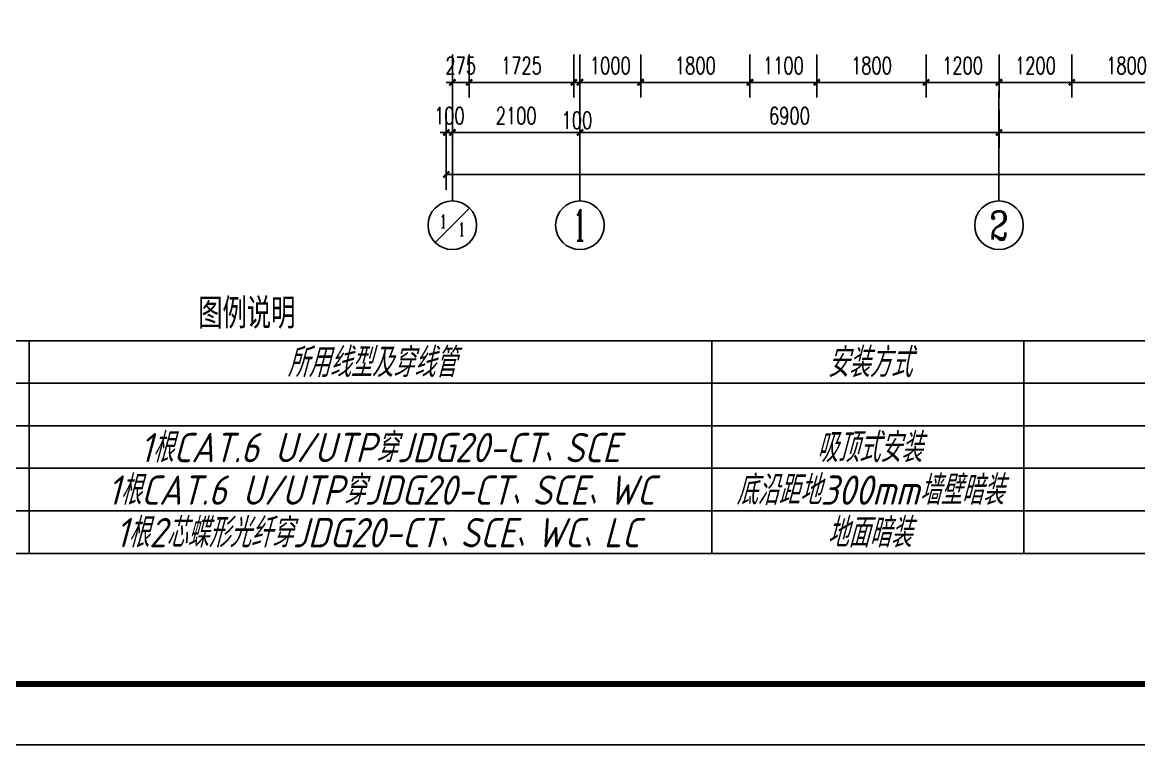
# Model space of a CAD drawing. Extents: x 1252172 to 1336272, y -987752 to -826269.
# Drawn here: x 1270147 to 1288528, y -987752 to -975865 of the extents above; entities that cross this region are included whole.
import ezdxf
from ezdxf.enums import TextEntityAlignment as Align

# ---------------------------------------------------------------- set-up
doc = ezdxf.new("R2010")
doc.units = 0
doc.header["$LTSCALE"] = 1000
doc.header["$PDSIZE"] = 50
for name, color, linetype in [('1-建筑底图', 8, 'Continuous'), ('AXIS_TEXT', 7, 'Continuous'), ('BTTK', 7, 'Continuous'), ('PUB_TITLE', 7, 'Continuous'), ('TEL_TAB', 7, 'Continuous'), ('电-标注', 1, 'Continuous')]:
    doc.layers.add(name, color=color, linetype=linetype)
doc.layers.add('yichutu', color=7, linetype='Continuous', true_color=0xffffff, plot=False)
doc.styles.add('_TCH_AXIS', font='COMPLEX', dxfattribs={"bigfont": 'GBCBIG'})
doc.styles.add('_TEL_DIM', font='SIMPLEX', dxfattribs={"width": 0.8, "height": 3.5, "bigfont": 'HZTXT'})
doc.styles.add('A_DIM_T3', font='SIMPLEX', dxfattribs={"width": 0.7, "bigfont": 'HZ'})
doc.styles.add('COMPLEX', font='COMPLEX')
doc.styles.add('HZ(TK)', font='geniso.shx', dxfattribs={"width": 0.9, "bigfont": 'hztxt.shx'})
doc.styles.get("Standard").update_dxf_attribs({"font": 'gbeitc.shx', "bigfont": 'gbcbig.shx'})
doc.dimstyles.new('_TCH_ARCH&&100', dxfattribs={"dimtxt": 280, "dimasz": 100, "dimexe": 250, "dimexo": 300, "dimgap": 135, "dimtad": 1, "dimdec": 0, "dimzin": 0, "dimdsep": 46, "dimtxsty": 'A_DIM_T3', "dimblk": 'ARCHTICK', "dimcen": 0.09, "dimclrt": 7, "dimazin": 2, "dimtfac": 1, "dimtdec": 0, "dimtix": 1, "dimtmove": 2, "dimatfit": 3, "dimfxl": 150, "dimtolj": 1, "dimtzin": 0, "dimarcsym": 0})

# ---------------------------------------------------------------- blocks, each defined once
blk = doc.blocks.new('vhtemplate_2020年新竖式图框_A1')
at = {"layer": 'PUB_TITLE', "color": 7}
blk.add_lwpolyline([(0, 594), (841, 594), (841, 0), (0, 0)], close=True, dxfattribs=at)
at = {"layer": 'PUB_TITLE', "const_width": 1}
blk.add_lwpolyline([(25, 10), (831, 10), (831, 584), (25, 584)], close=True, dxfattribs=at)
at = {"layer": 'BTTK', "color": 4, "style": 'HZ(TK)', "width": 0.9}
for tag, p in [('合作单位', (796, 511.5)), ('建设单位', (796, 209.5)), ('工程名称', (796, 176.5)), ('子项名称', (806, 160)), ('图纸名称', (796, 141))]:
    blk.add_attdef(tag, text='', height=3.5, dxfattribs=at).set_placement(p, align=Align.MIDDLE_CENTER)
for tag, p in [('注册证书号', (808.5, 309.01)), ('注册印章号', (808.5, 301.01)), ('设计号', (806, 193)), ('图别', (789.75, 34)), ('图号', (822.25, 34)), ('版本号', (789.75, 26)), ('日期', (822.25, 26))]:
    blk.add_attdef(tag, text='', height=3.5, dxfattribs=at).set_placement(p, align=Align.MIDDLE)
blk = doc.blocks.new('yct-841-594-84100-59400-100-1000.0')
at = {"layer": 'yichutu', "color": 7, "true_color": 0xffffff}
blk.add_lwpolyline([(0, 0), (0, 59400), (84100, 59400), (84100, 0)], close=True, dxfattribs=at)
blk = doc.blocks.new('_ArchTick')
at = {"color": 0, "linetype": 'ByBlock', "const_width": 0.4}
blk.add_lwpolyline([(-0.5, -0.5), (0.5, 0.5)], dxfattribs=at)
blk = doc.blocks.new('*D188')
at = {"layer": '1-建筑底图', "color": 0, "lineweight": -2, "transparency": 16777216}
for p, q in [((1084898, -976999), (1084898, -977709)), ((1085173, -976999), (1085173, -977709)), ((1084898, -977459), (1084798, -977459)), ((1084898, -977459), (1085173, -977459)), ((1085173, -977459), (1085273, -977459))]:
    blk.add_line(p, q, dxfattribs=at)
at = {"layer": 'Defpoints', "color": 0}
for p in [(1084898, -976699), (1085173, -976699), (1085173, -977459)]:
    blk.add_point(p, dxfattribs=at)
at = {"layer": '1-建筑底图', "color": 0, "lineweight": -2, "transparency": 16777216, "xscale": 100, "yscale": 100, "zscale": 100}
blk.add_blockref('_ArchTick', (1084898, -977459), dxfattribs=at)
at = {"layer": '1-建筑底图', "color": 0, "lineweight": -2, "transparency": 16777216, "xscale": 100, "yscale": 100, "zscale": 100, "rotation": 180}
blk.add_blockref('_ArchTick', (1085173, -977459), dxfattribs=at)
at = {"layer": '1-建筑底图', "color": 7, "transparency": 16777216, "insert": (1085035, -977184), "char_height": 280, "attachment_point": 5, "style": 'A_DIM_T3'}
blk.add_mtext('\\A1;275', dxfattribs=at)
blk = doc.blocks.new('*D189')
at = {"layer": '1-建筑底图', "color": 0, "lineweight": -2, "transparency": 16777216}
for p, q in [((1085173, -976999), (1085173, -977709)), ((1086898, -976999), (1086898, -977709)), ((1085173, -977459), (1086898, -977459))]:
    blk.add_line(p, q, dxfattribs=at)
at = {"layer": 'Defpoints', "color": 0}
for p in [(1085173, -976699), (1086898, -976699), (1086898, -977459)]:
    blk.add_point(p, dxfattribs=at)
at = {"layer": '1-建筑底图', "color": 0, "lineweight": -2, "transparency": 16777216, "xscale": 100, "yscale": 100, "zscale": 100, "rotation": 180}
blk.add_blockref('_ArchTick', (1085173, -977459), dxfattribs=at)
at = {"layer": '1-建筑底图', "color": 0, "lineweight": -2, "transparency": 16777216, "xscale": 100, "yscale": 100, "zscale": 100}
blk.add_blockref('_ArchTick', (1086898, -977459), dxfattribs=at)
at = {"layer": '1-建筑底图', "color": 7, "transparency": 16777216, "insert": (1086035, -977184), "char_height": 280, "attachment_point": 5, "style": 'A_DIM_T3'}
blk.add_mtext('\\A1;1725', dxfattribs=at)
blk = doc.blocks.new('*D190')
at = {"layer": '1-建筑底图', "color": 0, "lineweight": -2, "transparency": 16777216}
for p, q in [((1086898, -976999), (1086898, -977709)), ((1086998, -976999), (1086998, -977709)), ((1086898, -977459), (1086798, -977459)), ((1086898, -977459), (1086998, -977459)), ((1086998, -977459), (1087098, -977459))]:
    blk.add_line(p, q, dxfattribs=at)
at = {"layer": 'Defpoints', "color": 0}
for p in [(1086898, -976699), (1086998, -976699), (1086998, -977459)]:
    blk.add_point(p, dxfattribs=at)
at = {"layer": '1-建筑底图', "color": 0, "lineweight": -2, "transparency": 16777216, "xscale": 100, "yscale": 100, "zscale": 100}
blk.add_blockref('_ArchTick', (1086898, -977459), dxfattribs=at)
at = {"layer": '1-建筑底图', "color": 0, "lineweight": -2, "transparency": 16777216, "xscale": 100, "yscale": 100, "zscale": 100, "rotation": 180}
blk.add_blockref('_ArchTick', (1086998, -977459), dxfattribs=at)
at = {"layer": '1-建筑底图', "color": 7, "transparency": 16777216, "insert": (1086948, -978084), "char_height": 280, "attachment_point": 5, "style": 'A_DIM_T3'}
blk.add_mtext('\\A1;100', dxfattribs=at)
blk = doc.blocks.new('*D191')
at = {"layer": '1-建筑底图', "color": 0, "lineweight": -2, "transparency": 16777216}
for p, q in [((1086998, -976999), (1086998, -977709)), ((1087998, -976999), (1087998, -977709)), ((1086998, -977459), (1087998, -977459))]:
    blk.add_line(p, q, dxfattribs=at)
at = {"layer": 'Defpoints', "color": 0}
for p in [(1086998, -976699), (1087998, -976699), (1087998, -977459)]:
    blk.add_point(p, dxfattribs=at)
at = {"layer": '1-建筑底图', "color": 0, "lineweight": -2, "transparency": 16777216, "xscale": 100, "yscale": 100, "zscale": 100, "rotation": 180}
blk.add_blockref('_ArchTick', (1086998, -977459), dxfattribs=at)
at = {"layer": '1-建筑底图', "color": 0, "lineweight": -2, "transparency": 16777216, "xscale": 100, "yscale": 100, "zscale": 100}
blk.add_blockref('_ArchTick', (1087998, -977459), dxfattribs=at)
at = {"layer": '1-建筑底图', "color": 7, "transparency": 16777216, "insert": (1087498, -977184), "char_height": 280, "attachment_point": 5, "style": 'A_DIM_T3'}
blk.add_mtext('\\A1;1000', dxfattribs=at)
blk = doc.blocks.new('*D192')
at = {"layer": '1-建筑底图', "color": 0, "lineweight": -2, "transparency": 16777216}
for p, q in [((1087998, -976999), (1087998, -977709)), ((1089798, -976999), (1089798, -977709)), ((1087998, -977459), (1089798, -977459))]:
    blk.add_line(p, q, dxfattribs=at)
at = {"layer": 'Defpoints', "color": 0}
for p in [(1087998, -976699), (1089798, -976699), (1089798, -977459)]:
    blk.add_point(p, dxfattribs=at)
at = {"layer": '1-建筑底图', "color": 0, "lineweight": -2, "transparency": 16777216, "xscale": 100, "yscale": 100, "zscale": 100, "rotation": 180}
blk.add_blockref('_ArchTick', (1087998, -977459), dxfattribs=at)
at = {"layer": '1-建筑底图', "color": 0, "lineweight": -2, "transparency": 16777216, "xscale": 100, "yscale": 100, "zscale": 100}
blk.add_blockref('_ArchTick', (1089798, -977459), dxfattribs=at)
at = {"layer": '1-建筑底图', "color": 7, "transparency": 16777216, "insert": (1088898, -977184), "char_height": 280, "attachment_point": 5, "style": 'A_DIM_T3'}
blk.add_mtext('\\A1;1800', dxfattribs=at)
blk = doc.blocks.new('*D193')
at = {"layer": '1-建筑底图', "color": 0, "lineweight": -2, "transparency": 16777216}
for p, q in [((1089798, -976999), (1089798, -977709)), ((1090898, -976999), (1090898, -977709)), ((1089798, -977459), (1090898, -977459))]:
    blk.add_line(p, q, dxfattribs=at)
at = {"layer": 'Defpoints', "color": 0}
for p in [(1089798, -976699), (1090898, -976699), (1090898, -977459)]:
    blk.add_point(p, dxfattribs=at)
at = {"layer": '1-建筑底图', "color": 0, "lineweight": -2, "transparency": 16777216, "xscale": 100, "yscale": 100, "zscale": 100, "rotation": 180}
blk.add_blockref('_ArchTick', (1089798, -977459), dxfattribs=at)
at = {"layer": '1-建筑底图', "color": 0, "lineweight": -2, "transparency": 16777216, "xscale": 100, "yscale": 100, "zscale": 100}
blk.add_blockref('_ArchTick', (1090898, -977459), dxfattribs=at)
at = {"layer": '1-建筑底图', "color": 7, "transparency": 16777216, "insert": (1090348, -977184), "char_height": 280, "attachment_point": 5, "style": 'A_DIM_T3'}
blk.add_mtext('\\A1;1100', dxfattribs=at)
blk = doc.blocks.new('*D194')
at = {"layer": '1-建筑底图', "color": 0, "lineweight": -2, "transparency": 16777216}
for p, q in [((1090898, -976999), (1090898, -977709)), ((1092698, -976999), (1092698, -977709)), ((1090898, -977459), (1092698, -977459))]:
    blk.add_line(p, q, dxfattribs=at)
at = {"layer": 'Defpoints', "color": 0}
for p in [(1090898, -976699), (1092698, -976699), (1092698, -977459)]:
    blk.add_point(p, dxfattribs=at)
at = {"layer": '1-建筑底图', "color": 0, "lineweight": -2, "transparency": 16777216, "xscale": 100, "yscale": 100, "zscale": 100, "rotation": 180}
blk.add_blockref('_ArchTick', (1090898, -977459), dxfattribs=at)
at = {"layer": '1-建筑底图', "color": 0, "lineweight": -2, "transparency": 16777216, "xscale": 100, "yscale": 100, "zscale": 100}
blk.add_blockref('_ArchTick', (1092698, -977459), dxfattribs=at)
at = {"layer": '1-建筑底图', "color": 7, "transparency": 16777216, "insert": (1091798, -977184), "char_height": 280, "attachment_point": 5, "style": 'A_DIM_T3'}
blk.add_mtext('\\A1;1800', dxfattribs=at)
blk = doc.blocks.new('*D195')
at = {"layer": '1-建筑底图', "color": 0, "lineweight": -2, "transparency": 16777216}
for p, q in [((1092698, -976999), (1092698, -977709)), ((1093898, -976999), (1093898, -977709)), ((1092698, -977459), (1093898, -977459))]:
    blk.add_line(p, q, dxfattribs=at)
at = {"layer": 'Defpoints', "color": 0}
for p in [(1092698, -976699), (1093898, -976699), (1093898, -977459)]:
    blk.add_point(p, dxfattribs=at)
at = {"layer": '1-建筑底图', "color": 0, "lineweight": -2, "transparency": 16777216, "xscale": 100, "yscale": 100, "zscale": 100, "rotation": 180}
blk.add_blockref('_ArchTick', (1092698, -977459), dxfattribs=at)
at = {"layer": '1-建筑底图', "color": 0, "lineweight": -2, "transparency": 16777216, "xscale": 100, "yscale": 100, "zscale": 100}
blk.add_blockref('_ArchTick', (1093898, -977459), dxfattribs=at)
at = {"layer": '1-建筑底图', "color": 7, "transparency": 16777216, "insert": (1093298, -977184), "char_height": 280, "attachment_point": 5, "style": 'A_DIM_T3'}
blk.add_mtext('\\A1;1200', dxfattribs=at)
blk = doc.blocks.new('*D196')
at = {"layer": '1-建筑底图', "color": 0, "lineweight": -2, "transparency": 16777216}
for p, q in [((1093898, -976999), (1093898, -977709)), ((1095098, -976999), (1095098, -977709)), ((1093898, -977459), (1095098, -977459))]:
    blk.add_line(p, q, dxfattribs=at)
at = {"layer": 'Defpoints', "color": 0}
for p in [(1093898, -976699), (1095098, -976699), (1095098, -977459)]:
    blk.add_point(p, dxfattribs=at)
at = {"layer": '1-建筑底图', "color": 0, "lineweight": -2, "transparency": 16777216, "xscale": 100, "yscale": 100, "zscale": 100, "rotation": 180}
blk.add_blockref('_ArchTick', (1093898, -977459), dxfattribs=at)
at = {"layer": '1-建筑底图', "color": 0, "lineweight": -2, "transparency": 16777216, "xscale": 100, "yscale": 100, "zscale": 100}
blk.add_blockref('_ArchTick', (1095098, -977459), dxfattribs=at)
at = {"layer": '1-建筑底图', "color": 7, "transparency": 16777216, "insert": (1094498, -977184), "char_height": 280, "attachment_point": 5, "style": 'A_DIM_T3'}
blk.add_mtext('\\A1;1200', dxfattribs=at)
blk = doc.blocks.new('*D197')
at = {"layer": '1-建筑底图', "color": 0, "lineweight": -2, "transparency": 16777216}
for p, q in [((1095098, -976999), (1095098, -977709)), ((1096898, -976999), (1096898, -977709)), ((1095098, -977459), (1096898, -977459))]:
    blk.add_line(p, q, dxfattribs=at)
at = {"layer": 'Defpoints', "color": 0}
for p in [(1095098, -976699), (1096898, -976699), (1096898, -977459)]:
    blk.add_point(p, dxfattribs=at)
at = {"layer": '1-建筑底图', "color": 0, "lineweight": -2, "transparency": 16777216, "xscale": 100, "yscale": 100, "zscale": 100, "rotation": 180}
blk.add_blockref('_ArchTick', (1095098, -977459), dxfattribs=at)
at = {"layer": '1-建筑底图', "color": 0, "lineweight": -2, "transparency": 16777216, "xscale": 100, "yscale": 100, "zscale": 100}
blk.add_blockref('_ArchTick', (1096898, -977459), dxfattribs=at)
at = {"layer": '1-建筑底图', "color": 7, "transparency": 16777216, "insert": (1095998, -977184), "char_height": 280, "attachment_point": 5, "style": 'A_DIM_T3'}
blk.add_mtext('\\A1;1800', dxfattribs=at)
blk = doc.blocks.new('*D233')
at = {"layer": '1-建筑底图', "color": 0, "lineweight": -2, "transparency": 16777216}
for p, q in [((1084798, -977911), (1084798, -978534)), ((1084898, -977911), (1084898, -978534)), ((1084798, -978284), (1084698, -978284)), ((1084798, -978284), (1084898, -978284)), ((1084898, -978284), (1084998, -978284))]:
    blk.add_line(p, q, dxfattribs=at)
at = {"layer": 'Defpoints', "color": 0}
for p in [(1084798, -977611), (1084898, -977611), (1084898, -978284)]:
    blk.add_point(p, dxfattribs=at)
at = {"layer": '1-建筑底图', "color": 0, "lineweight": -2, "transparency": 16777216, "xscale": 100, "yscale": 100, "zscale": 100}
blk.add_blockref('_ArchTick', (1084798, -978284), dxfattribs=at)
at = {"layer": '1-建筑底图', "color": 0, "lineweight": -2, "transparency": 16777216, "xscale": 100, "yscale": 100, "zscale": 100, "rotation": 180}
blk.add_blockref('_ArchTick', (1084898, -978284), dxfattribs=at)
at = {"layer": '1-建筑底图', "color": 7, "transparency": 16777216, "insert": (1084848, -978009), "char_height": 280, "attachment_point": 5, "style": 'A_DIM_T3'}
blk.add_mtext('\\A1;100', dxfattribs=at)
blk = doc.blocks.new('*D234')
at = {"layer": '1-建筑底图', "color": 0, "lineweight": -2, "transparency": 16777216}
for p, q in [((1084898, -977911), (1084898, -978534)), ((1086998, -977911), (1086998, -978534)), ((1084898, -978284), (1086998, -978284))]:
    blk.add_line(p, q, dxfattribs=at)
at = {"layer": 'Defpoints', "color": 0}
for p in [(1084898, -977611), (1086998, -977611), (1086998, -978284)]:
    blk.add_point(p, dxfattribs=at)
at = {"layer": '1-建筑底图', "color": 0, "lineweight": -2, "transparency": 16777216, "xscale": 100, "yscale": 100, "zscale": 100, "rotation": 180}
blk.add_blockref('_ArchTick', (1084898, -978284), dxfattribs=at)
at = {"layer": '1-建筑底图', "color": 0, "lineweight": -2, "transparency": 16777216, "xscale": 100, "yscale": 100, "zscale": 100}
blk.add_blockref('_ArchTick', (1086998, -978284), dxfattribs=at)
at = {"layer": '1-建筑底图', "color": 7, "transparency": 16777216, "insert": (1085948, -978009), "char_height": 280, "attachment_point": 5, "style": 'A_DIM_T3'}
blk.add_mtext('\\A1;2100', dxfattribs=at)
blk = doc.blocks.new('*D235')
at = {"layer": '1-建筑底图', "color": 0, "lineweight": -2, "transparency": 16777216}
for p, q in [((1086998, -977911), (1086998, -978534)), ((1093898, -977911), (1093898, -978534)), ((1086998, -978284), (1093898, -978284))]:
    blk.add_line(p, q, dxfattribs=at)
at = {"layer": 'Defpoints', "color": 0}
for p in [(1086998, -977611), (1093898, -977611), (1093898, -978284)]:
    blk.add_point(p, dxfattribs=at)
at = {"layer": '1-建筑底图', "color": 0, "lineweight": -2, "transparency": 16777216, "xscale": 100, "yscale": 100, "zscale": 100, "rotation": 180}
blk.add_blockref('_ArchTick', (1086998, -978284), dxfattribs=at)
at = {"layer": '1-建筑底图', "color": 0, "lineweight": -2, "transparency": 16777216, "xscale": 100, "yscale": 100, "zscale": 100}
blk.add_blockref('_ArchTick', (1093898, -978284), dxfattribs=at)
at = {"layer": '1-建筑底图', "color": 7, "transparency": 16777216, "insert": (1090448, -978009), "char_height": 280, "attachment_point": 5, "style": 'A_DIM_T3'}
blk.add_mtext('\\A1;6900', dxfattribs=at)
blk = doc.blocks.new('*D236')
at = {"layer": '1-建筑底图', "color": 0, "lineweight": -2, "transparency": 16777216}
for p, q in [((1093898, -977911), (1093898, -978534)), ((1100798, -977911), (1100798, -978534)), ((1093898, -978284), (1100798, -978284))]:
    blk.add_line(p, q, dxfattribs=at)
at = {"layer": 'Defpoints', "color": 0}
for p in [(1093898, -977611), (1100798, -977611), (1100798, -978284)]:
    blk.add_point(p, dxfattribs=at)
at = {"layer": '1-建筑底图', "color": 0, "lineweight": -2, "transparency": 16777216, "xscale": 100, "yscale": 100, "zscale": 100, "rotation": 180}
blk.add_blockref('_ArchTick', (1093898, -978284), dxfattribs=at)
at = {"layer": '1-建筑底图', "color": 0, "lineweight": -2, "transparency": 16777216, "xscale": 100, "yscale": 100, "zscale": 100}
blk.add_blockref('_ArchTick', (1100798, -978284), dxfattribs=at)
at = {"layer": '1-建筑底图', "color": 7, "transparency": 16777216, "insert": (1097348, -978009), "char_height": 280, "attachment_point": 5, "style": 'A_DIM_T3'}
blk.add_mtext('\\A1;6900', dxfattribs=at)
blk = doc.blocks.new('*D249')
at = {"layer": '1-建筑底图', "color": 0, "lineweight": -2, "transparency": 16777216}
for p, q in [((1084798, -977911), (1084798, -979226)), ((1121598, -977911), (1121598, -979226)), ((1084798, -978976), (1121598, -978976))]:
    blk.add_line(p, q, dxfattribs=at)
at = {"layer": 'Defpoints', "color": 0}
for p in [(1084798, -977611), (1121598, -977611), (1121598, -978976)]:
    blk.add_point(p, dxfattribs=at)
at = {"layer": '1-建筑底图', "color": 0, "lineweight": -2, "transparency": 16777216, "xscale": 100, "yscale": 100, "zscale": 100, "rotation": 180}
blk.add_blockref('_ArchTick', (1084798, -978976), dxfattribs=at)
at = {"layer": '1-建筑底图', "color": 0, "lineweight": -2, "transparency": 16777216, "xscale": 100, "yscale": 100, "zscale": 100}
blk.add_blockref('_ArchTick', (1121598, -978976), dxfattribs=at)
at = {"layer": '1-建筑底图', "color": 7, "transparency": 16777216, "insert": (1103198, -978701), "char_height": 280, "attachment_point": 5, "style": 'A_DIM_T3'}
blk.add_mtext('\\A1;36800', dxfattribs=at)
blk = doc.blocks.new('_AXISO')
blk.add_circle((0, 0), 0.5)
at = {"layer": 'AXIS_TEXT', "style": 'COMPLEX', "width": 1.041667}
blk.add_attdef('A', text='', height=0.56, dxfattribs=at).set_placement((-0.25, -0.28), (0.25, -0.28), align=Align.FIT)
blk = doc.blocks.new('1-2层建筑底图')
at = {"layer": '1-建筑底图'}
for p, q in [((1084897.5, -977610.7), (1084897.5, -979410.7)), ((1086997.5, -977610.7), (1086997.5, -979410.7)), ((1093897.5, -977610.7), (1093897.5, -979410.7)), ((1084614.7, -980093.6), (1085180.4, -979527.9))]:
    blk.add_line(p, q, dxfattribs=at)
blk.add_circle((1084897.5, -979810.7), 400, dxfattribs=at)
ref = blk.add_blockref('_AXISO', (1086997.5, -979810.7), dxfattribs=dict(at, xscale=800, yscale=800, zscale=800))
ref.add_attrib('A', '1', dxfattribs={"layer": 'AXIS_TEXT', "height": 514.7, "style": '_TCH_AXIS'}).set_placement((1086887.2, -980068.1), (1087107.8, -980068.1), align=Align.FIT)
ref = blk.add_blockref('_AXISO', (1093897.5, -979810.7), dxfattribs=dict(at, xscale=800, yscale=800, zscale=800))
ref.add_attrib('A', '2', dxfattribs={"layer": 'AXIS_TEXT', "height": 465.9, "style": '_TCH_AXIS'}).set_placement((1093742.2, -980043.7), (1094052.8, -980043.7), align=Align.FIT)
at = {"layer": '1-建筑底图', "color": 7, "style": '_TCH_AXIS'}
for p, p2 in [((1084698.3, -979854.4), (1084792, -979854.4)), ((1085003.1, -979985.6), (1085096.8, -979985.6))]:
    blk.add_text('1', height=218.6, dxfattribs=at).set_placement(p, p2, align=Align.FIT)
at = {"layer": '1-建筑底图'}
for p1, p2, distance, picture, middle in [((1084897.5, -976699.5), (1085172.5, -976699.5), -759, '*D188', (1085035, -977183.5)), ((1085172.5, -976699.5), (1086897.5, -976699.5), -759, '*D189', (1086035, -977183.5)), ((1086997.5, -976699.5), (1087997.5, -976699.5), -759, '*D191', (1087497.5, -977183.5)), ((1087997.5, -976699.5), (1089797.5, -976699.5), -759, '*D192', (1088897.5, -977183.5)), ((1089797.5, -976699.5), (1090897.5, -976699.5), -759, '*D193', (1090347.5, -977183.5)), ((1090897.5, -976699.5), (1092697.5, -976699.5), -759, '*D194', (1091797.5, -977183.5)), ((1092697.5, -976699.5), (1093897.5, -976699.5), -759, '*D195', (1093297.5, -977183.5)), ((1093897.5, -976699.5), (1095097.5, -976699.5), -759, '*D196', (1094497.5, -977183.5)), ((1095097.5, -976699.5), (1096897.5, -976699.5), -759, '*D197', (1095997.5, -977183.5)), ((1084797.5, -977610.7), (1084897.5, -977610.7), -673.6, '*D233', (1084847.5, -978009.3)), ((1084797.5, -977610.7), (1121597.5, -977610.7), -1365.2, '*D249', (1103197.5, -978701)), ((1084897.5, -977610.7), (1086997.5, -977610.7), -673.6, '*D234', (1085947.5, -978009.3)), ((1086997.5, -977610.7), (1093897.5, -977610.7), -673.6, '*D235', (1090447.5, -978009.3)), ((1093897.5, -977610.7), (1100797.5, -977610.7), -673.6, '*D236', (1097347.5, -978009.3))]:
    dim = blk.add_aligned_dim(p1=p1, p2=p2, distance=distance, dimstyle='_TCH_ARCH&&100', dxfattribs=at)
    dim.commit()
    dim.dimension.update_dxf_attribs({"geometry": picture, "text_midpoint": middle})
dim = blk.add_linear_dim(base=(1086997.5, -977458.5), p1=(1086897.5, -976699.5), p2=(1086997.5, -976699.5), angle=0, dimstyle='_TCH_ARCH&&100', dxfattribs=at)
dim.commit()
dim.dimension.update_dxf_attribs({"geometry": '*D190', "text_midpoint": (1086947.5, -978083.5), "dimtype": 161})

msp = doc.modelspace()

# ---------------------------------------------------------------- linework, layer by layer
at = {"layer": 'TEL_TAB'}
msp.add_lwpolyline([(1255795, -984604), (1291773, -984604), (1291773, -981104), (1255795, -981104)], close=True, dxfattribs=at)
for points in [[(1270258, -981104), (1270258, -984604)], [(1281497, -981104), (1281497, -984604)], [(1286635, -981104), (1286635, -984604)], [(1255795, -981804), (1291773, -981804)], [(1255795, -982504), (1291773, -982504)], [(1255795, -983204), (1291773, -983204)], [(1255795, -983904), (1291773, -983904)]]:
    msp.add_lwpolyline(points, dxfattribs=at)

# ---------------------------------------------------------------- block references
at = {"layer": '1-建筑底图'}
msp.add_blockref('1-2层建筑底图', (192330, 607), dxfattribs=at)
at = {"layer": 'yichutu'}
msp.add_blockref('yct-841-594-84100-59400-100-1000.0', (1252172, -987752), dxfattribs=at)
at = {"layer": '电-标注', "xscale": 100, "yscale": 100, "zscale": 100}
msp.add_blockref('vhtemplate_2020年新竖式图框_A1', (1252172, -987752), dxfattribs=at)

# ---------------------------------------------------------------- texts
at = {"layer": 'TEL_TAB', "style": '_TEL_DIM', "width": 0.8}
msp.add_text('图例说明', height=500, dxfattribs=at).set_placement((1273043, -980904))
at = {"layer": 'TEL_TAB'}
for s, height, p in [('所用线型及穿线管', 482.3, (1274508, -981704)), ('安装方式', 482.3, (1283401, -981704)), ('1根CAT.6 U/UTP穿JDG20-CT、SCE', 482.27, (1272081, -983104)), ('吸顶式安装', 482.3, (1283220, -983104)), ('1根CAT.6 U/UTP穿JDG20-CT、SCE、WC', 482.27, (1271549, -983804)), ('底沿距地300mm墙壁暗装', 482.27, (1281900, -983804)), ('1根2芯蝶形光纤穿JDG20-CT、SCE、WC、LC', 482.27, (1271681, -984504)), ('地面暗装', 482.3, (1283396, -984504))]:
    msp.add_text(s, height=height, dxfattribs=at).set_placement(p)

doc.saveas('drawing.dxf')
